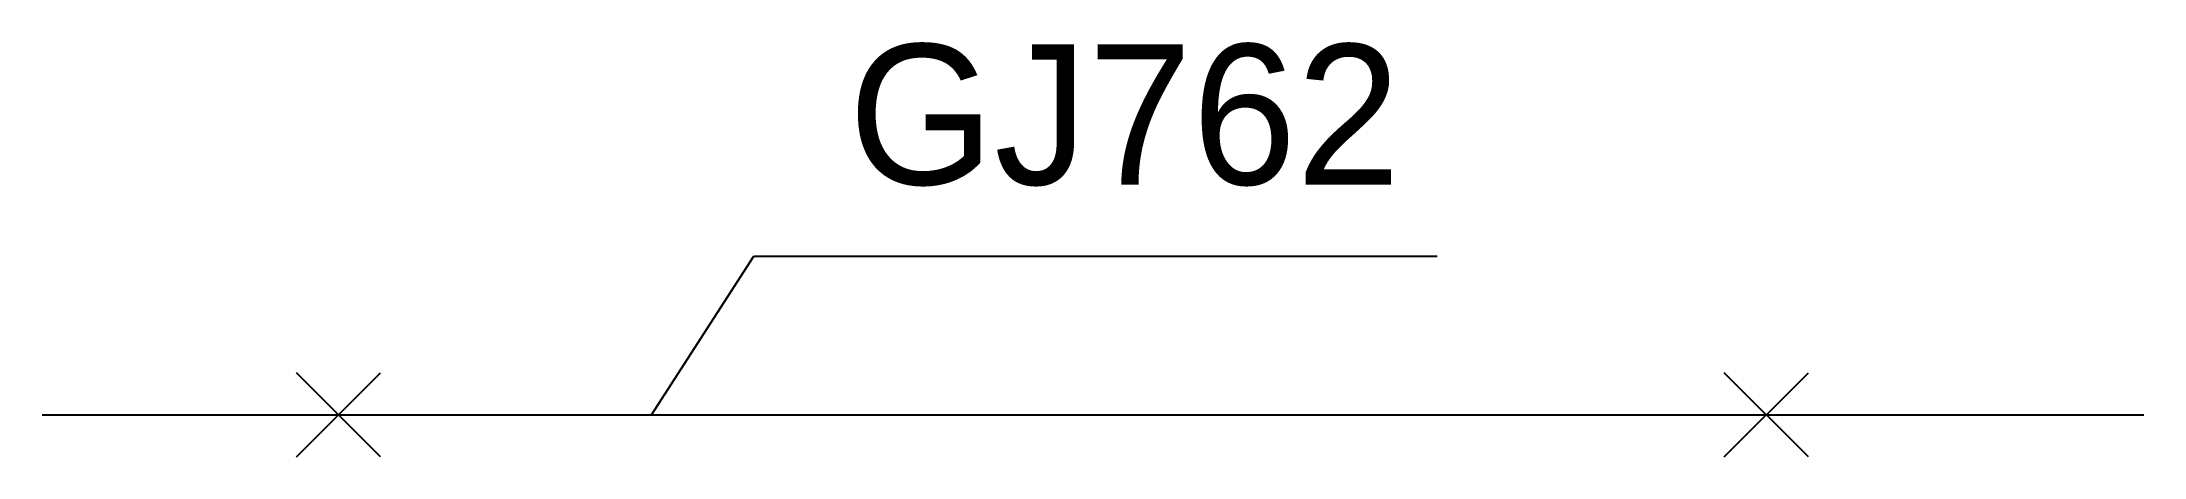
# Model space of a CAD drawing. Header units: metres. Extents: x 9.6 to 39.6, y 15.2 to 21.1.
import ezdxf

# ---------------------------------------------------------------- set-up
doc = ezdxf.new("R2010")
doc.units = ezdxf.units.M

msp = doc.modelspace()

# ---------------------------------------------------------------- linework, layer by layer
for p, q in [((18.28, 15.84), (19.74, 18.1)), ((19.74, 18.1), (29.49, 18.1)), ((13.21, 15.24), (14.41, 16.44)), ((14.41, 15.24), (13.21, 16.44)), ((33.59, 15.24), (34.79, 16.44)), ((34.79, 15.24), (33.59, 16.44))]:
    msp.add_line(p, q)
msp.add_lwpolyline([(9.58, 15.84), (39.58, 15.84)])

# ---------------------------------------------------------------- texts
msp.add_text('GJ762', height=2).set_placement((21.09, 19.12))

doc.saveas('drawing.dxf')
